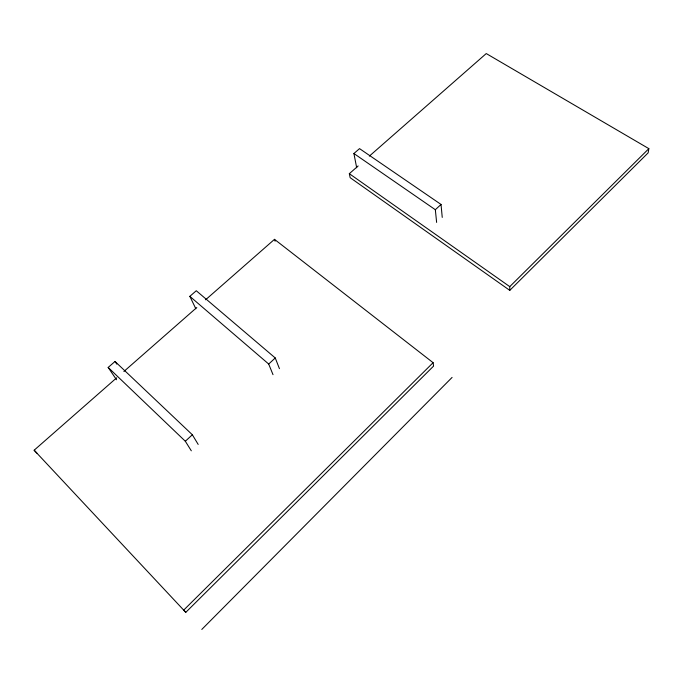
<?xml version="1.0" encoding="UTF-8"?>
<svg xmlns="http://www.w3.org/2000/svg" width="683" height="683" viewBox="0 0 683 683"><rect width="100%" height="100%" fill="white"/><g stroke="black" fill="none" stroke-linecap="round" stroke-linejoin="round"><path stroke-width="1.02" d="M369.349 156.125L486.253 53.556L648.85 148.646L648.141 152.864L509.783 290.369L350.148 177.674L349.329 173.687L358.14 165.96M201.792 629.444L452.078 377.434M433.107 362.682L183.71 610.107L185.785 612.352L433.56 366.114L433.107 362.682L274.498 239.34L205.6 299.786M509.783 290.369L509.766 286.629L648.85 148.646M191.317 450.814L185.332 441.252L192.341 434.755L115.026 361.469L108.17 367.437L116.52 379.765M273.012 374.668L268.701 364.039L275.258 357.969L196.277 290.745L189.84 296.345L195.833 308.759M436.625 222.41L435.336 209.715L441.03 204.439L359.531 148.621L353.905 153.521L356.688 167.77M36.882 453.145L34.15 450.217L116.673 377.81M123.879 371.484L196.789 307.521M353.905 153.521L435.336 209.715M349.329 173.687L509.766 286.629M189.84 296.345L268.701 364.039M108.17 367.437L185.332 441.252M34.15 450.217L185.785 612.352M115.026 361.469L116.784 364.133M192.341 434.755L198.181 444.42M275.258 357.969L279.441 368.675M274.498 239.34L275.121 241.227M441.03 204.439L442.243 217.399"/></g></svg>
